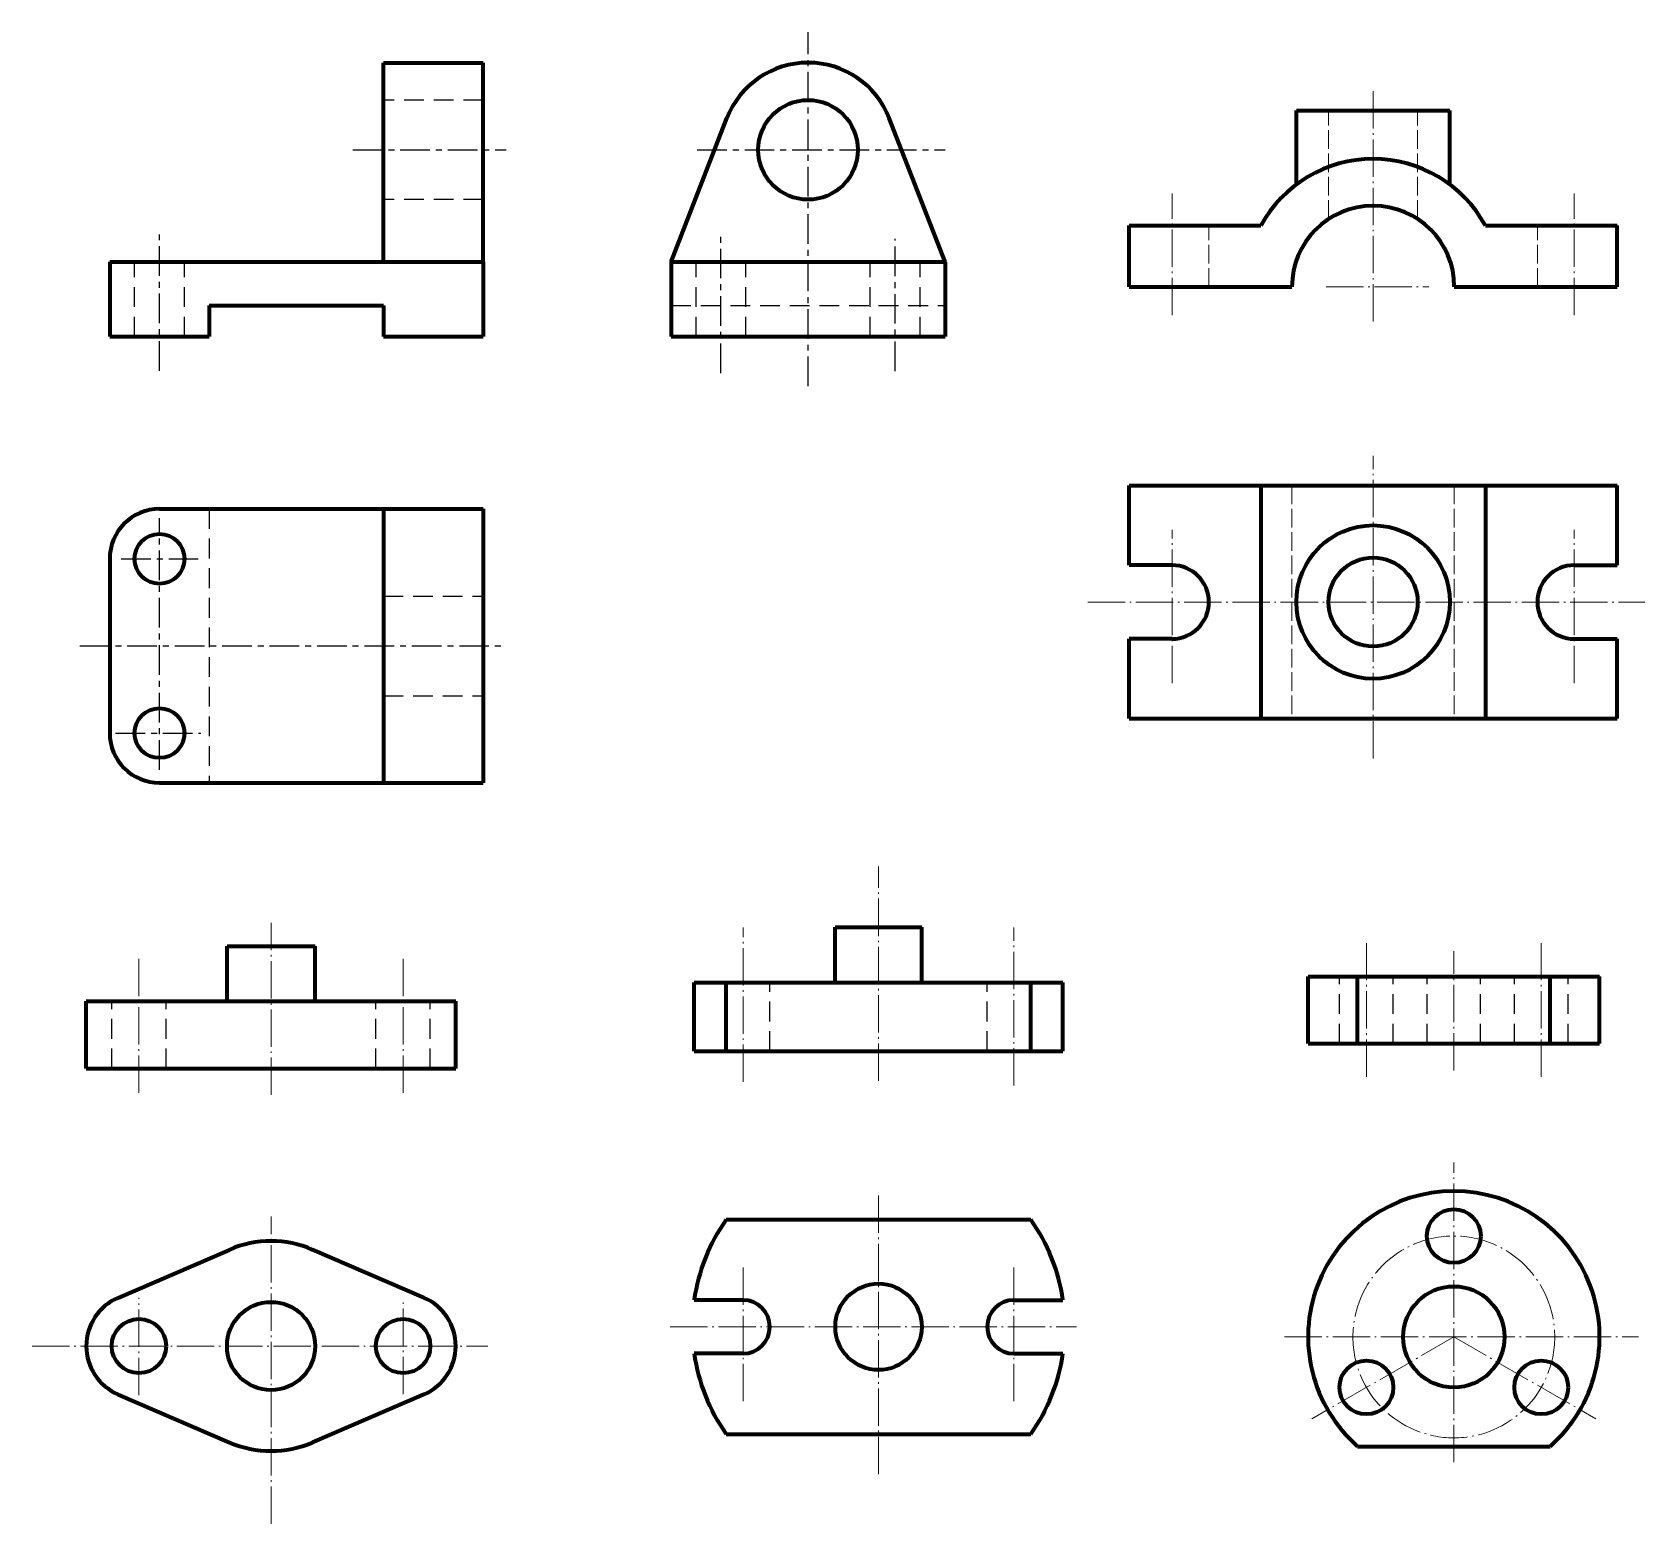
# Model space of a CAD drawing. Header units: millimetres. Extents: x 212 to 731, y 2 to 481.
import ezdxf

# ---------------------------------------------------------------- set-up
doc = ezdxf.new("R2010")
doc.units = ezdxf.units.MM
for name, pattern in [('CENTER', [50.8, 31.75, -6.35, 6.35, -6.35]), ('HIDDEN', [9.525, 6.35, -3.175]), ('MYCENTER', [15.5, 12, -1.5, 0.5, -1.5]), ('MYHIDDEN', [7.5, 6, -1.5])]:
    doc.linetypes.add(name, pattern=pattern)
doc.layers.add('图层2', color=1, linetype='CENTER')
doc.layers.add('图层3', color=5, linetype='HIDDEN')
for name, color, linetype, lineweight in [('点画线', 1, 'MYCENTER', 20), ('粗实线', 7, 'Continuous', 70), ('虚线', 7, 'MYHIDDEN', 20)]:
    doc.layers.add(name, color=color, linetype=linetype, lineweight=lineweight)

msp = doc.modelspace()

# ---------------------------------------------------------------- linework, layer by layer
at = {"layer": '图层2', "ltscale": 0.3}
for p, q in [((461.68, 367.58), (461.68, 481.3)), ((315.41, 443.53), (364.67, 443.53)), ((426.07, 443.53), (505.68, 443.53)), ((253.27, 372.55), (253.27, 417.11)), ((433.68, 371.76), (433.68, 415.58)), ((489.68, 372.43), (489.68, 414.9)), ((253.27, 244.31), (253.27, 325.16)), ((241.01, 312.12), (265.66, 312.12)), ((227.7, 284.12), (364.67, 284.12)), ((239.14, 256.12), (266.59, 256.12))]:
    msp.add_line(p, q, dxfattribs=at)
at = {"layer": '图层3'}
for p, q in [((357.27, 459.53), (325.27, 459.53)), ((357.27, 427.53), (325.27, 427.53)), ((245.27, 383.53), (245.27, 407.53)), ((261.27, 383.53), (261.27, 407.53)), ((425.68, 383.53), (425.68, 407.53)), ((441.68, 383.53), (441.68, 407.53)), ((481.68, 383.53), (481.68, 407.53)), ((497.68, 383.53), (497.68, 407.53)), ((417.68, 393.53), (505.68, 393.53)), ((269.27, 328.12), (269.27, 240.12)), ((325.27, 300.12), (357.27, 300.12)), ((325.27, 268.12), (357.27, 268.12)), ((632.46, 156.35), (632.46, 177.91)), ((649.73, 156.35), (649.73, 177.91)), ((660.62, 156.35), (660.62, 177.91)), ((677.74, 156.35), (677.74, 177.91)), ((688.63, 156.35), (688.63, 177.91)), ((705.9, 156.35), (705.9, 177.91)), ((449.37, 153.95), (449.37, 175.99)), ((519.24, 153.95), (519.24, 175.99)), ((237.94, 148.38), (237.94, 169.94)), ((255.4, 148.38), (255.4, 169.94)), ((322.84, 148.38), (322.84, 169.94)), ((340.3, 148.38), (340.3, 169.94))]:
    msp.add_line(p, q, dxfattribs=at)
at = {"layer": '点画线'}
for p, q in [((643.24, 388.34), (643.24, 463.04)), ((578.65, 390.38), (578.65, 429.44)), ((707.84, 390.38), (707.84, 429.44)), ((628.19, 399.47), (661.15, 399.47)), ((643.24, 247.96), (643.24, 345.21)), ((578.65, 272.11), (578.65, 321.38)), ((707.84, 272.11), (707.84, 321.38)), ((551.53, 298.22), (730.52, 298.22)), ((484.31, 144.41), (484.31, 213.26)), ((289.12, 139.84), (289.12, 195.12)), ((440.77, 144.02), (440.77, 193.68)), ((527.84, 142.84), (527.84, 193.68)), ((641.09, 145.69), (641.09, 188.58)), ((697.26, 145.69), (697.26, 188.58)), ((246.67, 140.56), (246.67, 183.7)), ((331.57, 140.56), (331.57, 183.7)), ((669.18, 147.72), (669.18, 186.07)), ((669.18, 21.84), (669.18, 118.14)), ((484.31, 18.03), (484.31, 108.35)), ((289.12, 2.06), (289.12, 100.79)), ((440.77, 41.42), (440.77, 84.44)), ((527.84, 41.42), (527.84, 85.22)), ((246.67, 43.38), (246.67, 74.69)), ((331.57, 43.69), (331.57, 74.69)), ((417.37, 65.34), (547.98, 65.34)), ((212.39, 59.16), (358.78, 59.16)), ((614.76, 62.08), (728.5, 62.08)), ((669.18, 62.08), (623.58, 35.75)), ((669.18, 62.08), (714.78, 35.75))]:
    msp.add_line(p, q, dxfattribs=at)
msp.add_circle((669.18, 62.08), 32.43, dxfattribs=at)
at = {"layer": '粗实线'}
for p, q in [((325.27, 471.53), (357.27, 471.53)), ((325.27, 407.53), (325.27, 471.53)), ((357.27, 407.53), (357.27, 471.53)), ((618.59, 456.21), (667.9, 456.21)), ((618.59, 432.37), (618.59, 456.21)), ((667.9, 432.37), (667.9, 456.21)), ((417.68, 407.53), (435.57, 453.66)), ((505.68, 407.53), (487.78, 453.66)), ((564.84, 419.18), (607.16, 419.18)), ((564.84, 399.47), (564.84, 419.18)), ((679.32, 419.18), (721.64, 419.18)), ((721.64, 399.47), (721.64, 419.18)), ((237.27, 407.53), (357.27, 407.53)), ((237.27, 407.53), (237.27, 383.53)), ((357.27, 407.53), (357.27, 383.53)), ((417.68, 407.53), (505.68, 407.53)), ((417.68, 407.53), (417.68, 383.53)), ((505.68, 407.53), (505.68, 383.53)), ((564.84, 399.47), (617.15, 399.47)), ((669.32, 399.47), (669.33, 399.47)), ((669.33, 399.47), (721.64, 399.47)), ((269.27, 393.53), (325.27, 393.53)), ((269.27, 393.53), (269.27, 383.53)), ((325.27, 393.53), (325.27, 383.53)), ((237.27, 383.53), (269.27, 383.53)), ((325.27, 383.53), (357.27, 383.53)), ((417.68, 383.53), (505.68, 383.53)), ((564.84, 335.67), (721.64, 335.67)), ((564.84, 310.05), (564.84, 335.67)), ((607.16, 335.67), (607.16, 260.77)), ((679.32, 335.67), (679.32, 260.77)), ((721.64, 310.05), (721.64, 335.67)), ((253.27, 328.12), (357.27, 328.12)), ((325.27, 328.12), (325.27, 240.12)), ((357.27, 328.12), (357.27, 240.12)), ((237.27, 312.12), (237.27, 256.12)), ((578.65, 310.05), (564.84, 310.05)), ((707.84, 310.05), (721.64, 310.05)), ((564.84, 260.77), (564.84, 286.4)), ((578.65, 286.4), (564.84, 286.4)), ((707.84, 286.4), (721.64, 286.4)), ((721.64, 260.77), (721.64, 286.4)), ((564.84, 260.77), (721.64, 260.77)), ((253.27, 240.12), (357.27, 240.12)), ((470.43, 193.71), (498.18, 193.71)), ((470.43, 175.99), (470.43, 193.71)), ((498.18, 175.99), (498.18, 193.71)), ((274.97, 187.66), (303.27, 187.66)), ((274.97, 169.94), (274.97, 187.66)), ((303.27, 169.94), (303.27, 187.66)), ((622.34, 177.91), (716.02, 177.91)), ((622.34, 156.35), (622.34, 177.91)), ((638.24, 156.35), (638.24, 177.91)), ((700.11, 156.35), (700.11, 177.91)), ((716.02, 156.35), (716.02, 177.91)), ((425.06, 175.99), (543.55, 175.99)), ((425.06, 153.95), (425.06, 175.99)), ((435.36, 153.95), (435.36, 175.99)), ((533.25, 153.95), (533.25, 175.99)), ((543.55, 153.95), (543.55, 175.99)), ((229.76, 169.94), (348.48, 169.94)), ((229.76, 148.38), (229.76, 169.94)), ((348.48, 148.38), (348.48, 169.94)), ((622.34, 156.35), (716.02, 156.35)), ((425.06, 153.95), (543.55, 153.95)), ((229.76, 148.38), (348.48, 148.38)), ((435.36, 99.82), (533.25, 99.82)), ((239.98, 74.69), (275.77, 90.12)), ((338.26, 74.69), (302.47, 90.12)), ((440.77, 73.95), (425.06, 73.95)), ((527.84, 73.95), (543.55, 73.95)), ((440.77, 56.74), (425.06, 56.74)), ((527.84, 56.74), (543.55, 56.74)), ((239.98, 43.63), (275.77, 28.2)), ((338.26, 43.63), (302.47, 28.2)), ((435.36, 30.87), (533.25, 30.87)), ((638.24, 26.91), (700.11, 26.91))]:
    msp.add_line(p, q, dxfattribs=at)
for centre, radius in [((461.68, 443.53), 16), ((643.24, 298.22), 24.65), ((253.27, 312.12), 8), ((643.24, 298.22), 14.3), ((253.27, 256.12), 8), ((669.18, 94.51), 8.64), ((484.31, 65.34), 13.87), ((669.18, 62.08), 16.26), ((289.12, 59.16), 14.15), ((246.67, 59.16), 8.73), ((331.57, 59.16), 8.73), ((641.09, 45.87), 8.64), ((697.26, 45.87), 8.64)]:
    msp.add_circle(centre, radius, dxfattribs=at)
for centre, radius, start, end in [((461.68, 443.53), 28, 21.2044, 158.7956), ((643.24, 399.47), 41.11, 28.6461, 151.3539), ((643.24, 399.47), 26.09, 0, 180), ((253.27, 312.12), 16, 90, 180), ((578.65, 298.22), 11.83, 270, 90), ((707.84, 298.22), 11.83, 90, 270), ((253.27, 256.12), 16, 180, 270), ((669.18, 62.08), 46.84, 311.3368, 228.6632), ((484.31, 65.34), 59.87, 144.8455, 171.7398), ((484.31, 65.34), 59.87, 8.2602, 35.1545), ((289.12, 59.16), 33.72, 66.6789, 113.3211), ((246.67, 59.16), 16.91, 113.3211, 246.6789), ((331.57, 59.16), 16.91, 293.3211, 66.6789), ((440.77, 65.34), 8.6, 270, 90), ((527.84, 65.34), 8.6, 90, 270), ((484.31, 65.34), 59.87, 188.2602, 215.1545), ((484.31, 65.34), 59.87, 324.8455, 351.7398), ((289.12, 59.16), 33.72, 246.6789, 293.3211)]:
    msp.add_arc(centre, radius, start, end, dxfattribs=at)
at = {"layer": '虚线'}
for p, q in [((628.94, 421.3), (628.94, 456.21)), ((657.54, 421.3), (657.54, 456.21)), ((590.47, 399.47), (590.47, 419.18)), ((696.01, 399.47), (696.01, 419.18)), ((617.15, 335.67), (617.15, 260.77)), ((669.33, 335.67), (669.33, 260.77))]:
    msp.add_line(p, q, dxfattribs=at)

doc.saveas('drawing.dxf')
